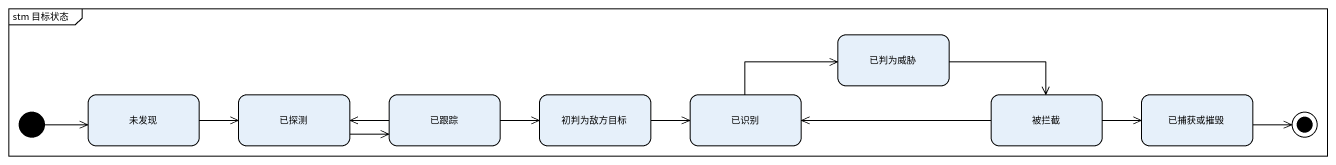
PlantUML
@startuml
mainframe stm 目标状态
hide empty description
state 已判为威胁
state 未发现
state 已探测
state 已跟踪
state 初判为敌方目标
state 已识别
state 被拦截
state 已捕获或摧毁
[*] -right-> 未发现
已判为威胁 -right-> 被拦截
未发现 -right-> 已探测
已探测 -right-> 已跟踪
已跟踪 -left-> 已探测
已跟踪 -right-> 初判为敌方目标
初判为敌方目标 -right-> 已识别
已识别 -right-> 已判为威胁
被拦截 -left-> 已识别
被拦截 -right-> 已捕获或摧毁
已捕获或摧毁 -right-> [*]
@enduml
